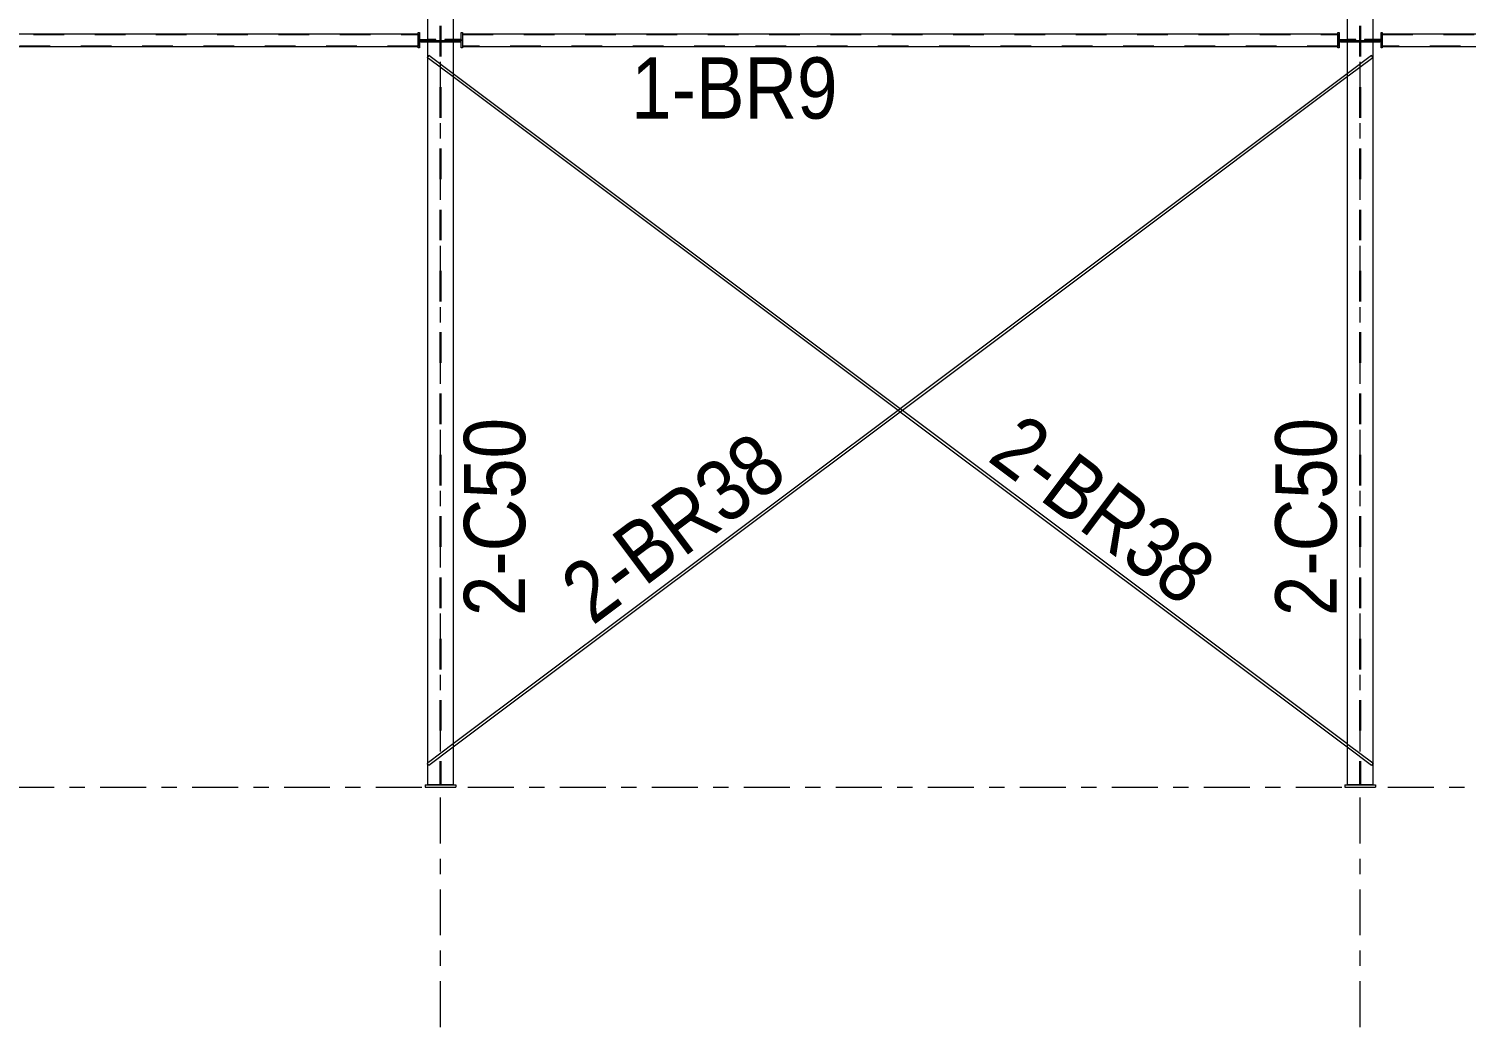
# Model space of a CAD drawing. Header units: millimetres. Extents: x -56 to 1115, y -311 to 509.
# Drawn here: x 282.2 to 376, y 226.4 to 291.5 of the extents above; entities that cross this region are included whole.
import ezdxf

# ---------------------------------------------------------------- set-up
doc = ezdxf.new("R2010")
doc.units = ezdxf.units.MM
for name, pattern in [('XKITLINE00', [0]), ('XKITLINE02', [4, 2, -2]), ('XKITLINE03', [6, 3, -1, 1, -1])]:
    doc.linetypes.add(name, pattern=pattern)
for name, color, linetype, lineweight in [('Part', 2, 'Continuous', 0), ('PartMark', 7, 'Continuous', 0), ('S-grid', 1, 'Continuous', 0)]:
    doc.layers.add(name, color=color, linetype=linetype, lineweight=lineweight)
doc.styles.add('ARIAL', font='ARIAL.TTF')

# ---------------------------------------------------------------- blocks, each defined once
blk = doc.blocks.new('*A1193')
at = {"layer": 'S-grid', "color": 1, "linetype": 'XKITLINE03', "lineweight": 0}
blk.add_line((-7.099, 242.028), (1107.461, 242.028), dxfattribs=at)
blk = doc.blocks.new('*A1241')
at = {"layer": 'Part', "color": 2, "linetype": 'XKITLINE00', "lineweight": 0}
for p, q in [((250.55, 291.194), (307.65, 291.194)), ((250.55, 290.361), (307.65, 290.361))]:
    blk.add_line(p, q, dxfattribs=at)
at = {"layer": 'Part', "color": 7, "linetype": 'XKITLINE02', "lineweight": 0}
for p, q in [((250.55, 291.194), (250.55, 290.361)), ((250.55, 291.161), (307.65, 291.161)), ((307.65, 291.194), (307.65, 290.361)), ((307.65, 290.394), (250.55, 290.394))]:
    blk.add_line(p, q, dxfattribs=at)
blk = doc.blocks.new('*A1510')
at = {"layer": 'S-grid', "color": 1, "linetype": 'XKITLINE03', "lineweight": 0}
blk.add_line((369.1, 226.363), (369.1, 360.328), dxfattribs=at)
at = {"layer": 'S-grid', "color": 3, "style": 'ARIAL', "width": 0.85}
blk.add_text('M', height=3, dxfattribs=at).set_placement((367.433, 361.328))
blk = doc.blocks.new('*A1511')
at = {"layer": 'S-grid', "color": 1, "linetype": 'XKITLINE03', "lineweight": 0}
blk.add_line((309.1, 226.363), (309.1, 360.328), dxfattribs=at)
at = {"layer": 'S-grid', "color": 3, "style": 'ARIAL', "width": 0.85}
blk.add_text('N', height=3, dxfattribs=at).set_placement((307.655, 361.328))
blk = doc.blocks.new('*A1512')
at = {"layer": 'Part', "color": 2, "linetype": 'XKITLINE00', "lineweight": 0}
for p, q in [((370.55, 291.194), (427.65, 291.194)), ((370.55, 290.361), (427.65, 290.361))]:
    blk.add_line(p, q, dxfattribs=at)
at = {"layer": 'Part', "color": 7, "linetype": 'XKITLINE02', "lineweight": 0}
for p, q in [((370.55, 291.194), (370.55, 290.361)), ((370.55, 291.161), (427.65, 291.161)), ((427.65, 291.194), (427.65, 290.361)), ((427.65, 290.394), (370.55, 290.394))]:
    blk.add_line(p, q, dxfattribs=at)
blk = doc.blocks.new('*A1553')
at = {"layer": 'Part', "color": 7, "linetype": 'XKITLINE02', "lineweight": 0}
for p, q in [((308.35, 289.778), (308.266, 289.667)), ((309.933, 288.59), (308.35, 289.778)), ((309.933, 288.382), (308.266, 289.632)), ((339.1, 266.512), (338.961, 266.616)), ((339.239, 266.616), (339.1, 266.72)), ((369.933, 243.601), (368.266, 244.85)), ((369.85, 243.455), (368.266, 244.642)), ((369.935, 243.569), (369.85, 243.455))]:
    blk.add_line(p, q, dxfattribs=at)
at = {"layer": 'Part', "color": 2, "linetype": 'XKITLINE00', "lineweight": 0}
for p, q in [((308.266, 289.667), (308.25, 289.644)), ((308.266, 289.632), (308.25, 289.644)), ((339.1, 266.72), (309.933, 288.59)), ((338.961, 266.616), (309.933, 288.382)), ((368.266, 244.642), (339.1, 266.512)), ((368.266, 244.85), (339.239, 266.616)), ((369.95, 243.588), (369.933, 243.601)), ((369.95, 243.588), (369.933, 243.566))]:
    blk.add_line(p, q, dxfattribs=at)
blk = doc.blocks.new('*A1554')
at = {"layer": 'Part', "color": 7, "linetype": 'XKITLINE02', "lineweight": 0}
for p, q in [((369.85, 289.778), (368.266, 288.59)), ((369.933, 289.667), (369.85, 289.778)), ((369.933, 289.632), (368.266, 288.382)), ((339.1, 266.72), (338.961, 266.616)), ((339.239, 266.616), (339.1, 266.512)), ((309.933, 244.85), (308.266, 243.601)), ((309.933, 244.642), (308.35, 243.455)), ((308.35, 243.455), (308.266, 243.566))]:
    blk.add_line(p, q, dxfattribs=at)
at = {"layer": 'Part', "color": 2, "linetype": 'XKITLINE00', "lineweight": 0}
for p, q in [((369.95, 289.644), (369.933, 289.667)), ((369.95, 289.644), (369.933, 289.632)), ((368.266, 288.59), (339.1, 266.72)), ((368.266, 288.382), (339.239, 266.616)), ((338.961, 266.616), (309.933, 244.85)), ((339.1, 266.512), (309.933, 244.642)), ((308.266, 243.601), (308.25, 243.588)), ((308.264, 243.569), (308.25, 243.588)), ((308.266, 243.566), (308.264, 243.569))]:
    blk.add_line(p, q, dxfattribs=at)
blk = doc.blocks.new('*A1555')
at = {"layer": 'Part', "color": 7, "linetype": 'XKITLINE02', "lineweight": 0}
for p, q in [((368.266, 328.387), (368.266, 339.72)), ((368.266, 339.72), (369.933, 339.72)), ((369.066, 339.72), (369.066, 242.194)), ((369.133, 339.72), (369.133, 242.194)), ((369.933, 339.72), (369.933, 328.387)), ((369.933, 242.194), (368.266, 242.194))]:
    blk.add_line(p, q, dxfattribs=at)
at = {"layer": 'Part', "color": 2, "linetype": 'XKITLINE00', "lineweight": 0}
for p, q in [((368.266, 328.387), (368.266, 242.194)), ((369.933, 328.387), (369.933, 242.194))]:
    blk.add_line(p, q, dxfattribs=at)
blk = doc.blocks.new('*A1556')
at = {"layer": 'Part', "color": 7, "linetype": 'XKITLINE02', "lineweight": 0}
for p, q in [((308.266, 328.387), (308.266, 339.72)), ((308.266, 339.72), (309.933, 339.72)), ((309.066, 339.72), (309.066, 242.194)), ((309.133, 339.72), (309.133, 242.194)), ((309.933, 339.72), (309.933, 328.387)), ((309.933, 242.194), (308.266, 242.194))]:
    blk.add_line(p, q, dxfattribs=at)
at = {"layer": 'Part', "color": 2, "linetype": 'XKITLINE00', "lineweight": 0}
for p, q in [((308.266, 328.387), (308.266, 242.194)), ((309.933, 328.387), (309.933, 242.194))]:
    blk.add_line(p, q, dxfattribs=at)
blk = doc.blocks.new('*A1559')
at = {"layer": 'Part', "color": 2, "linetype": 'XKITLINE00', "lineweight": 0}
for p, q in [((310.55, 291.194), (367.65, 291.194)), ((310.55, 290.361), (367.65, 290.361))]:
    blk.add_line(p, q, dxfattribs=at)
at = {"layer": 'Part', "color": 7, "linetype": 'XKITLINE02', "lineweight": 0}
for p, q in [((310.55, 291.194), (310.55, 290.361)), ((310.55, 291.161), (367.65, 291.161)), ((367.65, 291.194), (367.65, 290.361)), ((367.65, 290.394), (310.55, 290.394))]:
    blk.add_line(p, q, dxfattribs=at)
blk = doc.blocks.new('*A1602')
at = {"layer": 'Part', "color": 2, "linetype": 'XKITLINE00', "lineweight": 0}
for p, q in [((308.1, 242.194), (308.1, 242.028)), ((308.1, 242.194), (310.1, 242.194)), ((308.1, 242.028), (310.1, 242.028)), ((310.1, 242.194), (310.1, 242.028))]:
    blk.add_line(p, q, dxfattribs=at)
blk = doc.blocks.new('*A1604')
at = {"layer": 'Part', "color": 2, "linetype": 'XKITLINE00', "lineweight": 0}
for p, q in [((308.266, 290.736), (307.816, 290.736)), ((307.816, 290.653), (307.816, 290.736)), ((308.266, 290.653), (307.816, 290.653))]:
    blk.add_line(p, q, dxfattribs=at)
at = {"layer": 'Part', "color": 7, "linetype": 'XKITLINE02', "lineweight": 0}
for p, q in [((309.066, 290.736), (308.266, 290.736)), ((308.941, 290.736), (308.941, 290.653)), ((309.066, 290.736), (309.066, 290.653)), ((309.066, 290.653), (308.266, 290.653))]:
    blk.add_line(p, q, dxfattribs=at)
blk = doc.blocks.new('*A1605')
at = {"layer": 'Part', "color": 2, "linetype": 'XKITLINE00', "lineweight": 0}
for p, q in [((307.733, 290.736), (307.733, 290.819)), ((307.733, 290.819), (308.266, 290.819)), ((307.816, 290.736), (307.733, 290.736))]:
    blk.add_line(p, q, dxfattribs=at)
at = {"layer": 'Part', "color": 7, "linetype": 'XKITLINE02', "lineweight": 0}
for p, q in [((308.816, 290.736), (307.816, 290.736)), ((308.816, 290.819), (308.266, 290.819)), ((308.816, 290.736), (308.816, 290.819))]:
    blk.add_line(p, q, dxfattribs=at)
blk = doc.blocks.new('*A1606')
at = {"layer": 'Part', "color": 2, "linetype": 'XKITLINE00', "lineweight": 0}
for p, q in [((307.65, 290.278), (307.65, 291.278)), ((307.65, 291.278), (307.733, 291.278)), ((307.733, 291.278), (307.733, 290.278)), ((307.733, 290.278), (307.65, 290.278))]:
    blk.add_line(p, q, dxfattribs=at)
blk = doc.blocks.new('*A1607')
at = {"layer": 'Part', "color": 7, "linetype": 'XKITLINE02', "lineweight": 0}
for p, q in [((309.133, 290.736), (309.133, 290.653)), ((309.933, 290.736), (309.133, 290.736)), ((309.258, 290.736), (309.258, 290.653)), ((309.933, 290.653), (309.133, 290.653))]:
    blk.add_line(p, q, dxfattribs=at)
at = {"layer": 'Part', "color": 2, "linetype": 'XKITLINE00', "lineweight": 0}
for p, q in [((310.383, 290.736), (309.933, 290.736)), ((310.383, 290.736), (310.383, 290.653)), ((310.383, 290.653), (309.933, 290.653))]:
    blk.add_line(p, q, dxfattribs=at)
blk = doc.blocks.new('*A1608')
at = {"layer": 'Part', "color": 7, "linetype": 'XKITLINE02', "lineweight": 0}
for p, q in [((309.383, 290.819), (309.383, 290.736)), ((309.933, 290.819), (309.383, 290.819)), ((310.383, 290.736), (309.383, 290.736))]:
    blk.add_line(p, q, dxfattribs=at)
at = {"layer": 'Part', "color": 2, "linetype": 'XKITLINE00', "lineweight": 0}
for p, q in [((310.466, 290.819), (309.933, 290.819)), ((310.466, 290.736), (310.383, 290.736)), ((310.466, 290.819), (310.466, 290.736))]:
    blk.add_line(p, q, dxfattribs=at)
blk = doc.blocks.new('*A1609')
at = {"layer": 'Part', "color": 2, "linetype": 'XKITLINE00', "lineweight": 0}
for p, q in [((310.466, 290.278), (310.466, 291.278)), ((310.466, 291.278), (310.55, 291.278)), ((310.55, 291.278), (310.55, 290.278)), ((310.55, 290.278), (310.466, 290.278))]:
    blk.add_line(p, q, dxfattribs=at)
blk = doc.blocks.new('*A1634')
at = {"layer": 'Part', "color": 2, "linetype": 'XKITLINE00', "lineweight": 0}
for p, q in [((368.1, 242.194), (368.1, 242.028)), ((368.1, 242.194), (370.1, 242.194)), ((368.1, 242.028), (370.1, 242.028)), ((370.1, 242.194), (370.1, 242.028))]:
    blk.add_line(p, q, dxfattribs=at)
blk = doc.blocks.new('*A1635')
at = {"layer": 'Part', "color": 2, "linetype": 'XKITLINE00', "lineweight": 0}
for p, q in [((368.266, 290.736), (367.816, 290.736)), ((367.816, 290.653), (367.816, 290.736)), ((368.266, 290.653), (367.816, 290.653))]:
    blk.add_line(p, q, dxfattribs=at)
at = {"layer": 'Part', "color": 7, "linetype": 'XKITLINE02', "lineweight": 0}
for p, q in [((369.066, 290.736), (368.266, 290.736)), ((368.941, 290.736), (368.941, 290.653)), ((369.066, 290.736), (369.066, 290.653)), ((369.066, 290.653), (368.266, 290.653))]:
    blk.add_line(p, q, dxfattribs=at)
blk = doc.blocks.new('*A1636')
at = {"layer": 'Part', "color": 2, "linetype": 'XKITLINE00', "lineweight": 0}
for p, q in [((367.733, 290.736), (367.733, 290.819)), ((367.733, 290.819), (368.266, 290.819)), ((367.816, 290.736), (367.733, 290.736))]:
    blk.add_line(p, q, dxfattribs=at)
at = {"layer": 'Part', "color": 7, "linetype": 'XKITLINE02', "lineweight": 0}
for p, q in [((368.816, 290.736), (367.816, 290.736)), ((368.816, 290.819), (368.266, 290.819)), ((368.816, 290.736), (368.816, 290.819))]:
    blk.add_line(p, q, dxfattribs=at)
blk = doc.blocks.new('*A1637')
at = {"layer": 'Part', "color": 2, "linetype": 'XKITLINE00', "lineweight": 0}
for p, q in [((367.65, 290.278), (367.65, 291.278)), ((367.65, 291.278), (367.733, 291.278)), ((367.733, 291.278), (367.733, 290.278)), ((367.733, 290.278), (367.65, 290.278))]:
    blk.add_line(p, q, dxfattribs=at)
blk = doc.blocks.new('*A1638')
at = {"layer": 'Part', "color": 7, "linetype": 'XKITLINE02', "lineweight": 0}
for p, q in [((369.133, 290.736), (369.133, 290.653)), ((369.933, 290.736), (369.133, 290.736)), ((369.258, 290.736), (369.258, 290.653)), ((369.933, 290.653), (369.133, 290.653))]:
    blk.add_line(p, q, dxfattribs=at)
at = {"layer": 'Part', "color": 2, "linetype": 'XKITLINE00', "lineweight": 0}
for p, q in [((370.383, 290.736), (369.933, 290.736)), ((370.383, 290.736), (370.383, 290.653)), ((370.383, 290.653), (369.933, 290.653))]:
    blk.add_line(p, q, dxfattribs=at)
blk = doc.blocks.new('*A1639')
at = {"layer": 'Part', "color": 7, "linetype": 'XKITLINE02', "lineweight": 0}
for p, q in [((369.383, 290.819), (369.383, 290.736)), ((369.933, 290.819), (369.383, 290.819)), ((370.383, 290.736), (369.383, 290.736))]:
    blk.add_line(p, q, dxfattribs=at)
at = {"layer": 'Part', "color": 2, "linetype": 'XKITLINE00', "lineweight": 0}
for p, q in [((370.466, 290.819), (369.933, 290.819)), ((370.466, 290.736), (370.383, 290.736)), ((370.466, 290.819), (370.466, 290.736))]:
    blk.add_line(p, q, dxfattribs=at)
blk = doc.blocks.new('*A1640')
at = {"layer": 'Part', "color": 2, "linetype": 'XKITLINE00', "lineweight": 0}
for p, q in [((370.466, 290.278), (370.466, 291.278)), ((370.466, 291.278), (370.55, 291.278)), ((370.55, 291.278), (370.55, 290.278)), ((370.55, 290.278), (370.466, 290.278))]:
    blk.add_line(p, q, dxfattribs=at)
blk = doc.blocks.new('*A2393')
at = {"layer": 'PartMark', "color": 3, "style": 'ARIAL', "width": 0.85}
blk.add_text('2-BR38', height=4, rotation=36.8641, dxfattribs=at).set_placement((319.031, 252.547))
blk = doc.blocks.new('*A2396')
at = {"layer": 'PartMark', "color": 3, "style": 'ARIAL', "width": 0.85}
blk.add_text('1-BR9', height=4, dxfattribs=at).set_placement((321.55, 285.661))
blk = doc.blocks.new('*A2398')
at = {"layer": 'PartMark', "color": 3, "style": 'ARIAL', "width": 0.85}
blk.add_text('2-C50', height=4, rotation=90.00021, dxfattribs=at).set_placement((314.633, 253.194))
blk = doc.blocks.new('*A2399')
at = {"layer": 'PartMark', "color": 3, "style": 'ARIAL', "width": 0.85}
blk.add_text('2-BR38', height=4, rotation=-36.8641, dxfattribs=at).set_placement((344.699, 263.397))
blk = doc.blocks.new('*A2400')
at = {"layer": 'PartMark', "color": 3, "style": 'ARIAL', "width": 0.85}
blk.add_text('2-C50', height=4, rotation=90.00021, dxfattribs=at).set_placement((367.566, 253.194))

msp = doc.modelspace()

# ---------------------------------------------------------------- block references
at = {"lineweight": 0}
for name in ['*A1511', '*A1510', '*A1556', '*A1555', '*A1241', '*A1606', '*A1605', '*A1604', '*A1607', '*A1608', '*A1609', '*A1559', '*A1637', '*A1636', '*A1635', '*A1638', '*A1639', '*A1640', '*A1512', '*A1553', '*A1554', '*A2396', '*A2398', '*A2399', '*A2400', '*A2393', '*A1193', '*A1602', '*A1634']:
    msp.add_blockref(name, (0, 0), dxfattribs=at)

doc.saveas('drawing.dxf')
